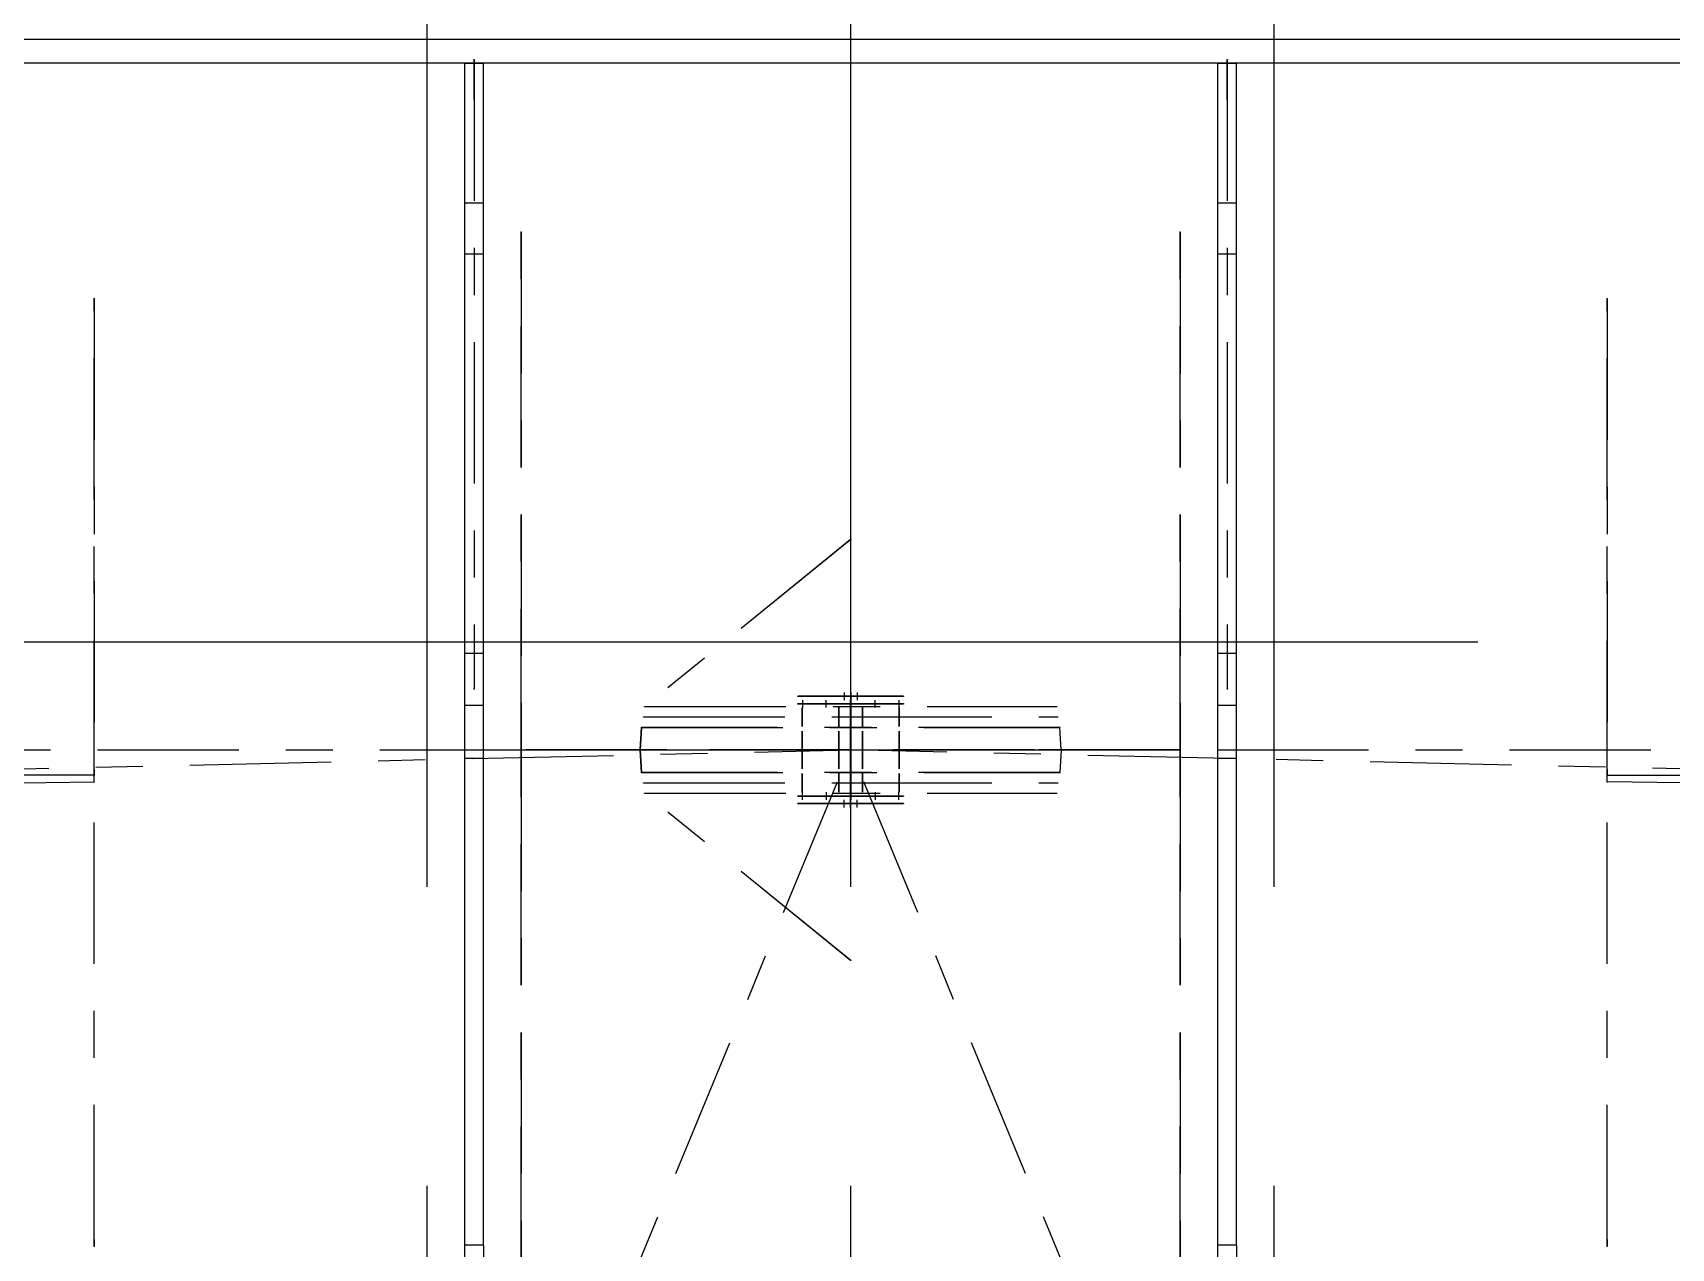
# Model space of a CAD drawing. Header units: millimetres. Extents: x 2368 to 8313, y 7493 to 11698.
# Drawn here: x 5199.21 to 5234.02, y 11458.64 to 11484.46 of the extents above; entities that cross this region are included whole.
import ezdxf

# ---------------------------------------------------------------- set-up
doc = ezdxf.new("R2010")
doc.units = ezdxf.units.MM
for name, pattern in [('CENTER', [50.8, 31.75, -6.35, 6.35, -6.35]), ('XKITLINE00', [0]), ('XKITLINE02', [4, 2, -2]), ('XKITLINE03', [6, 3, -1, 1, -1])]:
    doc.linetypes.add(name, pattern=pattern)

msp = doc.modelspace()

# ---------------------------------------------------------------- linework, layer by layer
at = {"color": 6, "linetype": 'CENTER'}
for p, q in [((5216.5882, 10907.5139), (5216.5882, 11508.9854)), ((5207.5882, 10907.5139), (5207.5882, 11495.735)), ((5225.5882, 10907.5139), (5225.5882, 11495.735)), ((3369.36, 11471.5205), (7066.504, 11471.5205))]:
    msp.add_line(p, q, dxfattribs=at)
at = {"color": 8, "linetype": 'XKITLINE00'}
for p, q in [((5257.0439, 11484.312), (5176.1325, 11484.312)), ((5257.0286, 11483.8072), (5176.1478, 11483.8072)), ((5208.3882, 11479.7496), (5208.3882, 11483.8072)), ((5208.7882, 11483.8017), (5208.3882, 11483.8017)), ((5208.7882, 11479.7496), (5208.7882, 11483.8072)), ((5224.3882, 11479.7496), (5224.3882, 11483.8072)), ((5224.7882, 11483.8017), (5224.3882, 11483.8017)), ((5224.7882, 11479.7496), (5224.7882, 11483.8072)), ((5208.3881, 11458.7027), (5208.3881, 11479.7496)), ((5208.7882, 11479.7496), (5208.3882, 11479.7496)), ((5208.7881, 11458.7027), (5208.7881, 11479.7496)), ((5224.3881, 11458.7027), (5224.3881, 11479.7496)), ((5224.7882, 11479.7496), (5224.3882, 11479.7496)), ((5224.7881, 11458.7027), (5224.7881, 11479.7496)), ((5208.7881, 11471.2726), (5208.3881, 11471.2726)), ((5224.7881, 11471.2726), (5224.3881, 11471.2726)), ((5208.7881, 11470.1615), (5208.3881, 11470.1615)), ((5224.7881, 11470.1615), (5224.3881, 11470.1615)), ((5208.7881, 11469.0401), (5208.3881, 11469.0401)), ((5224.7881, 11469.0401), (5224.3881, 11469.0401)), ((5208.7882, 11458.7027), (5208.3882, 11458.7027)), ((5208.3882, 11454.6372), (5208.3882, 11458.7027)), ((5208.7882, 11458.7027), (5208.7882, 11454.6375)), ((5224.7882, 11458.7027), (5224.3882, 11458.7027)), ((5224.3882, 11454.6372), (5224.3882, 11458.7027)), ((5224.7882, 11458.7027), (5224.7882, 11454.6375))]:
    msp.add_line(p, q, dxfattribs=at)
at = {"color": 8, "linetype": 'XKITLINE03'}
for p, q in [((5208.5881, 11483.0392), (5208.5881, 11483.8837)), ((5208.5881, 11483.8837), (5208.5881, 11470.5126)), ((5208.5882, 11483.8837), (5208.5881, 11470.5126)), ((5208.5882, 11483.0387), (5208.5882, 11483.8837)), ((5224.5882, 11483.8837), (5224.5881, 11470.5126)), ((5224.5881, 11483.0392), (5224.5881, 11483.8837)), ((5224.5881, 11483.8837), (5224.5881, 11470.5126)), ((5224.5882, 11483.0387), (5224.5882, 11483.8837)), ((5209.5881, 11469.2205), (5209.5881, 11480.2205)), ((5209.5881, 11480.2205), (5209.5881, 11480.2205)), ((5209.5881, 11480.2205), (5209.5881, 11469.2205)), ((5209.5882, 11480.2205), (5209.5882, 11480.2205)), ((5209.5882, 11480.2205), (5209.5882, 11469.2205)), ((5223.5881, 11469.2205), (5223.5881, 11480.2205)), ((5223.5881, 11480.2205), (5223.5881, 11480.2205)), ((5223.5881, 11480.2205), (5223.5881, 11469.2205)), ((5223.5882, 11480.2205), (5223.5882, 11480.2205)), ((5223.5882, 11480.2205), (5223.5882, 11469.2205)), ((5200.5161, 11478.6662), (5200.5162, 11478.8074)), ((5200.5162, 11478.8074), (5200.5161, 11468.6819)), ((5200.5161, 11468.5407), (5200.5161, 11478.6662)), ((5232.6602, 11478.6662), (5232.6602, 11478.8074)), ((5232.6602, 11478.8074), (5232.6602, 11468.6819)), ((5232.6603, 11468.5407), (5232.6602, 11478.6662)), ((5216.5881, 11473.6905), (5212.214, 11470.1405)), ((5216.5882, 11473.6905), (5212.214, 11470.1405)), ((5215.4681, 11470.2005), (5217.7081, 11470.2005)), ((5217.7081, 11470.2005), (5215.4681, 11470.2005)), ((5215.4682, 11470.3605), (5217.7082, 11470.3605)), ((5217.7082, 11470.3605), (5215.4682, 11470.3605)), ((5215.4682, 11470.2005), (5217.7082, 11470.2005)), ((5217.7082, 11470.2005), (5215.4682, 11470.2005)), ((5217.7081, 11470.2005), (5217.7081, 11470.2005)), ((5217.7082, 11470.3605), (5217.7082, 11470.3605)), ((5217.7082, 11470.2005), (5217.7082, 11470.2005)), ((5212.1881, 11469.9205), (5212.1881, 11469.9205)), ((5212.1881, 11469.9205), (5216.5881, 11469.9205)), ((5212.1881, 11469.9205), (5212.1882, 11469.9205)), ((5212.1882, 11469.9205), (5216.5882, 11469.9205)), ((5212.214, 11470.1405), (5220.9623, 11470.1405)), ((5212.214, 11470.1405), (5220.9624, 11470.1405)), ((5216.5881, 11470.1205), (5216.5881, 11468.3205)), ((5216.5881, 11469.9205), (5220.9881, 11469.9205)), ((5216.5882, 11468.3205), (5216.5882, 11470.1205)), ((5216.5882, 11469.9205), (5220.9882, 11469.9205)), ((5220.9881, 11469.9205), (5220.9881, 11469.9205)), ((5220.9882, 11469.9205), (5220.9881, 11469.9205)), ((5212.1181, 11469.2205), (5212.1442, 11469.7005)), ((5212.1442, 11469.7005), (5212.1182, 11469.2205)), ((5212.1442, 11469.7005), (5221.0323, 11469.7005)), ((5221.0322, 11469.7005), (5212.1442, 11469.7005)), ((5221.0582, 11469.2205), (5221.0322, 11469.7005)), ((5052.5881, 11072.0118), (5216.5881, 11469.2205)), ((5052.5881, 11465.4767), (5216.5882, 11469.2205)), ((5052.5882, 11072.0118), (5216.5882, 11469.2205)), ((5176.5881, 11469.2205), (5256.5881, 11469.2205)), ((5176.5882, 11469.2205), (5256.5882, 11469.2205)), ((5209.5881, 11458.2205), (5209.5881, 11469.2205)), ((5209.5881, 11469.2205), (5223.5881, 11469.2205)), ((5212.685, 11469.2205), (5209.5881, 11469.2205)), ((5209.5882, 11469.2205), (5209.5882, 11458.2205)), ((5209.5882, 11458.2205), (5209.5882, 11469.2205)), ((5209.5882, 11469.2205), (5223.5882, 11469.2205)), ((5212.685, 11469.2205), (5209.5882, 11469.2205)), ((5212.1442, 11468.7405), (5212.1181, 11469.2205)), ((5212.1182, 11469.2205), (5212.1442, 11468.7405)), ((5216.5882, 11469.2205), (5212.685, 11469.2205)), ((5216.5881, 11469.2205), (5212.685, 11469.2205)), ((5216.5882, 11469.2205), (5216.5881, 11469.2205)), ((5220.4913, 11469.2205), (5216.5881, 11469.2205)), ((5380.5882, 11072.0118), (5216.5882, 11469.2205)), ((5380.5882, 11072.0118), (5216.5882, 11469.2205)), ((5380.5882, 11465.4767), (5216.5882, 11469.2205)), ((5220.4913, 11469.2205), (5216.5882, 11469.2205)), ((5223.5882, 11469.2205), (5220.4913, 11469.2205)), ((5223.5881, 11469.2205), (5220.4913, 11469.2205)), ((5221.0581, 11469.2205), (5221.0321, 11468.7405)), ((5223.5881, 11458.2205), (5223.5881, 11469.2205)), ((5223.5881, 11469.2205), (5223.5881, 11469.2205)), ((5223.5882, 11469.2205), (5223.5882, 11458.2205)), ((5223.5882, 11458.2205), (5223.5882, 11469.2205)), ((5223.5882, 11469.2205), (5223.5882, 11469.2205)), ((5200.5162, 11468.6829), (5179.5162, 11468.6829)), ((5185.5499, 11468.3305), (5200.5161, 11468.5417)), ((5200.5161, 11458.6787), (5200.5161, 11468.5407)), ((5221.0321, 11468.7405), (5212.1442, 11468.7405)), ((5212.1442, 11468.7405), (5221.0323, 11468.7405)), ((5212.1881, 11468.5205), (5212.1881, 11468.5205)), ((5212.1881, 11468.5205), (5216.5881, 11468.5205)), ((5212.1881, 11468.5205), (5212.1882, 11468.5205)), ((5212.1882, 11468.5205), (5216.5882, 11468.5205)), ((5216.5881, 11468.5205), (5220.9881, 11468.5205)), ((5216.5882, 11468.5205), (5220.9882, 11468.5205)), ((5220.9881, 11468.5205), (5220.9881, 11468.5205)), ((5220.9882, 11468.5205), (5220.9881, 11468.5205)), ((5232.6602, 11468.6829), (5253.6602, 11468.6829)), ((5232.6602, 11458.6787), (5232.6603, 11468.5407)), ((5247.6264, 11468.3305), (5232.6603, 11468.5417)), ((5216.5881, 11464.7505), (5212.214, 11468.3005)), ((5212.214, 11468.3005), (5220.9623, 11468.3005)), ((5216.5882, 11464.7505), (5212.214, 11468.3005)), ((5212.214, 11468.3005), (5220.9624, 11468.3005)), ((5215.4681, 11468.2405), (5217.7081, 11468.2405)), ((5217.7081, 11468.2405), (5215.4681, 11468.2405)), ((5215.4682, 11468.2405), (5217.7082, 11468.2405)), ((5217.7082, 11468.2405), (5215.4682, 11468.2405)), ((5217.7081, 11468.2405), (5217.7081, 11468.2405)), ((5217.7082, 11468.2405), (5217.7082, 11468.2405)), ((5215.4681, 11468.0805), (5217.7081, 11468.0805)), ((5217.7081, 11468.0805), (5215.4681, 11468.0805)), ((5217.7081, 11468.0805), (5217.7081, 11468.0805)), ((5200.5162, 11458.8199), (5200.5161, 11458.6787)), ((5232.6602, 11458.8199), (5232.6602, 11458.6787))]:
    msp.add_line(p, q, dxfattribs=at)
at = {"color": 3, "linetype": 'XKITLINE00'}
for p, q in [((5208.3881, 11480.8401), (5208.7881, 11480.8401)), ((5224.3881, 11480.8401), (5224.7881, 11480.8401)), ((5208.3881, 11469.2205), (5208.7881, 11469.2205)), ((5224.3881, 11469.2205), (5224.7881, 11469.2205))]:
    msp.add_line(p, q, dxfattribs=at)
at = {"color": 3, "linetype": 'XKITLINE02'}
for p, q in [((5208.3881, 11480.8401), (5208.7881, 11480.8401)), ((5224.3881, 11480.8401), (5224.7881, 11480.8401)), ((5215.5682, 11470.2805), (5215.5682, 11470.1205)), ((5216.0681, 11470.1205), (5216.0681, 11470.2805)), ((5216.4482, 11470.4405), (5216.4482, 11470.2805)), ((5216.5881, 11470.1205), (5216.5881, 11470.2805)), ((5216.5882, 11470.4405), (5216.5882, 11470.2805)), ((5216.5882, 11470.2805), (5216.5882, 11470.1205)), ((5216.7282, 11470.4405), (5216.7282, 11470.2805)), ((5217.1081, 11470.1205), (5217.1081, 11470.2805)), ((5217.6082, 11470.2805), (5217.6082, 11470.1205)), ((5215.5581, 11469.7205), (5215.5581, 11470.1205)), ((5215.5582, 11470.1205), (5215.5582, 11469.7205)), ((5216.3381, 11469.7205), (5216.3381, 11470.1205)), ((5216.3382, 11470.1205), (5216.3382, 11469.7205)), ((5216.5881, 11468.3205), (5216.5881, 11470.1205)), ((5216.5881, 11469.7205), (5216.5881, 11470.1205)), ((5216.5882, 11470.1205), (5216.5882, 11469.7205)), ((5216.5882, 11470.1205), (5216.5882, 11468.3205)), ((5216.8381, 11469.7205), (5216.8381, 11470.1205)), ((5216.8382, 11470.1205), (5216.8382, 11469.7205)), ((5217.6181, 11469.7205), (5217.6181, 11470.1205)), ((5217.6182, 11470.1205), (5217.6182, 11469.7205)), ((5215.5581, 11468.8205), (5215.5581, 11469.6205)), ((5215.5582, 11469.6205), (5215.5582, 11468.8205)), ((5216.3381, 11468.8205), (5216.3381, 11469.6205)), ((5216.3382, 11469.6205), (5216.3382, 11468.8205)), ((5216.5881, 11468.8205), (5216.5881, 11469.6205)), ((5216.5882, 11469.6205), (5216.5882, 11468.8205)), ((5216.8381, 11468.8205), (5216.8381, 11469.6205)), ((5216.8382, 11469.6205), (5216.8382, 11468.8205)), ((5217.6181, 11468.8205), (5217.6181, 11469.6205)), ((5217.6182, 11469.6205), (5217.6182, 11468.8205)), ((5208.3881, 11469.2205), (5208.7881, 11469.2205)), ((5224.3881, 11469.2205), (5224.7881, 11469.2205)), ((5215.5581, 11468.3205), (5215.5581, 11468.7205)), ((5215.5582, 11468.7205), (5215.5582, 11468.3205)), ((5216.3381, 11468.3205), (5216.3381, 11468.7205)), ((5216.3382, 11468.7205), (5216.3382, 11468.3205)), ((5216.5881, 11468.3205), (5216.5881, 11468.7205)), ((5216.5882, 11468.7205), (5216.5882, 11468.3205)), ((5216.8381, 11468.3205), (5216.8381, 11468.7205)), ((5216.8382, 11468.7205), (5216.8382, 11468.3205)), ((5217.6181, 11468.3205), (5217.6181, 11468.7205)), ((5217.6182, 11468.7205), (5217.6182, 11468.3205)), ((5215.5681, 11468.1605), (5215.5681, 11468.3205)), ((5216.0682, 11468.3205), (5216.0682, 11468.1605)), ((5216.4481, 11468.0005), (5216.4481, 11468.1605)), ((5216.5881, 11468.1605), (5216.5881, 11468.3205)), ((5216.5881, 11468.0005), (5216.5881, 11468.1605)), ((5216.5882, 11468.3205), (5216.5882, 11468.1605)), ((5216.7281, 11468.0005), (5216.7281, 11468.1605)), ((5217.1082, 11468.3205), (5217.1082, 11468.1605)), ((5217.6081, 11468.1605), (5217.6081, 11468.3205))]:
    msp.add_line(p, q, dxfattribs=at)
at = {"color": 8, "linetype": 'XKITLINE00'}
for centre in [(5208.5881, 11483.8837), (5208.5881, 11483.8837), (5208.5882, 11483.8837), (5208.5882, 11483.8837), (5224.5881, 11483.8837), (5224.5881, 11483.8837), (5224.5882, 11483.8837), (5224.5882, 11483.8837), (5209.5881, 11480.2205), (5209.5881, 11480.2205), (5209.5881, 11480.2205), (5209.5882, 11480.2205), (5209.5882, 11480.2205), (5223.5881, 11480.2205), (5223.5881, 11480.2205), (5223.5881, 11480.2205), (5223.5882, 11480.2205), (5223.5882, 11480.2205), (5200.5161, 11478.6662), (5200.5161, 11478.6662), (5200.5162, 11478.8074), (5200.5162, 11478.8074), (5232.6602, 11478.8074), (5232.6602, 11478.8074), (5232.6602, 11478.6662), (5232.6602, 11478.6662), (5216.5881, 11473.6905), (5216.5882, 11473.6905), (5208.5881, 11470.5126), (5208.5881, 11470.5126), (5215.4681, 11470.2005), (5215.4681, 11470.2005), (5215.4682, 11470.3605), (5215.4682, 11470.3605), (5215.4682, 11470.2005), (5215.4682, 11470.2005), (5217.7081, 11470.2005), (5217.7081, 11470.2005), (5217.7081, 11470.2005), (5217.7082, 11470.3605), (5217.7082, 11470.3605), (5217.7082, 11470.3605), (5217.7082, 11470.2005), (5217.7082, 11470.2005), (5217.7082, 11470.2005), (5224.5881, 11470.5126), (5224.5881, 11470.5126), (5212.1881, 11469.9205), (5212.1881, 11469.9205), (5212.1881, 11469.9205), (5212.1882, 11469.9205), (5212.214, 11470.1405), (5212.214, 11470.1405), (5212.214, 11470.1405), (5212.214, 11470.1405), (5216.5881, 11470.1205), (5216.5881, 11469.9205), (5216.5881, 11469.9205), (5216.5882, 11470.1205), (5216.5882, 11469.9205), (5216.5882, 11469.9205), (5220.9623, 11470.1405), (5220.9624, 11470.1405), (5220.9881, 11469.9205), (5220.9881, 11469.9205), (5220.9882, 11469.9205), (5220.9882, 11469.9205), (5212.1442, 11469.7005), (5212.1442, 11469.7005), (5212.1442, 11469.7005), (5212.1442, 11469.7005), (5221.0322, 11469.7005), (5221.0322, 11469.7005), (5221.0323, 11469.7005), (5209.5881, 11469.2205), (5209.5881, 11469.2205), (5209.5881, 11469.2205), (5209.5881, 11469.2205), (5209.5881, 11469.2205), (5209.5882, 11469.2205), (5209.5882, 11469.2205), (5209.5882, 11469.2205), (5209.5882, 11469.2205), (5209.5882, 11469.2205), (5212.1181, 11469.2205), (5212.1181, 11469.2205), (5212.1182, 11469.2205), (5212.1182, 11469.2205), (5212.685, 11469.2205), (5212.685, 11469.2205), (5212.685, 11469.2205), (5212.685, 11469.2205), (5216.5881, 11469.2205), (5216.5881, 11469.2205), (5216.5881, 11469.2205), (5216.5882, 11469.2205), (5216.5882, 11469.2205), (5216.5882, 11469.2205), (5216.5882, 11469.2205), (5216.5882, 11469.2205), (5216.5882, 11469.2205), (5216.5882, 11469.2205), (5216.5882, 11469.2205), (5220.4913, 11469.2205), (5220.4913, 11469.2205), (5220.4913, 11469.2205), (5220.4913, 11469.2205), (5221.0581, 11469.2205), (5221.0582, 11469.2205), (5223.5881, 11469.2205), (5223.5881, 11469.2205), (5223.5881, 11469.2205), (5223.5881, 11469.2205), (5223.5881, 11469.2205), (5223.5881, 11469.2205), (5223.5882, 11469.2205), (5223.5882, 11469.2205), (5223.5882, 11469.2205), (5223.5882, 11469.2205), (5223.5882, 11469.2205), (5223.5882, 11469.2205), (5200.5161, 11468.6819), (5200.5161, 11468.5417), (5200.5161, 11468.5407), (5200.5161, 11468.5407), (5200.5162, 11468.6829), (5212.1442, 11468.7405), (5212.1442, 11468.7405), (5212.1442, 11468.7405), (5212.1442, 11468.7405), (5212.1881, 11468.5205), (5212.1881, 11468.5205), (5212.1881, 11468.5205), (5212.1882, 11468.5205), (5216.5881, 11468.5205), (5216.5881, 11468.5205), (5216.5882, 11468.5205), (5216.5882, 11468.5205), (5220.9881, 11468.5205), (5220.9881, 11468.5205), (5220.9882, 11468.5205), (5220.9882, 11468.5205), (5221.0321, 11468.7405), (5221.0321, 11468.7405), (5221.0323, 11468.7405), (5232.6602, 11468.6829), (5232.6602, 11468.6819), (5232.6603, 11468.5417), (5232.6603, 11468.5407), (5232.6603, 11468.5407), (5212.214, 11468.3005), (5212.214, 11468.3005), (5212.214, 11468.3005), (5212.214, 11468.3005), (5215.4681, 11468.2405), (5215.4681, 11468.2405), (5215.4682, 11468.2405), (5215.4682, 11468.2405), (5216.5881, 11468.3205), (5216.5882, 11468.3205), (5217.7081, 11468.2405), (5217.7081, 11468.2405), (5217.7081, 11468.2405), (5217.7082, 11468.2405), (5217.7082, 11468.2405), (5217.7082, 11468.2405), (5220.9623, 11468.3005), (5220.9624, 11468.3005), (5215.4681, 11468.0805), (5215.4681, 11468.0805), (5217.7081, 11468.0805), (5217.7081, 11468.0805), (5217.7081, 11468.0805), (5216.5881, 11464.7505), (5216.5882, 11464.7505), (5200.5162, 11458.8199), (5232.6602, 11458.8199), (5200.5161, 11458.6787), (5200.5161, 11458.6787), (5232.6602, 11458.6787), (5232.6602, 11458.6787)]:
    msp.add_circle(centre, 0.004, dxfattribs=at)

doc.saveas('drawing.dxf')
